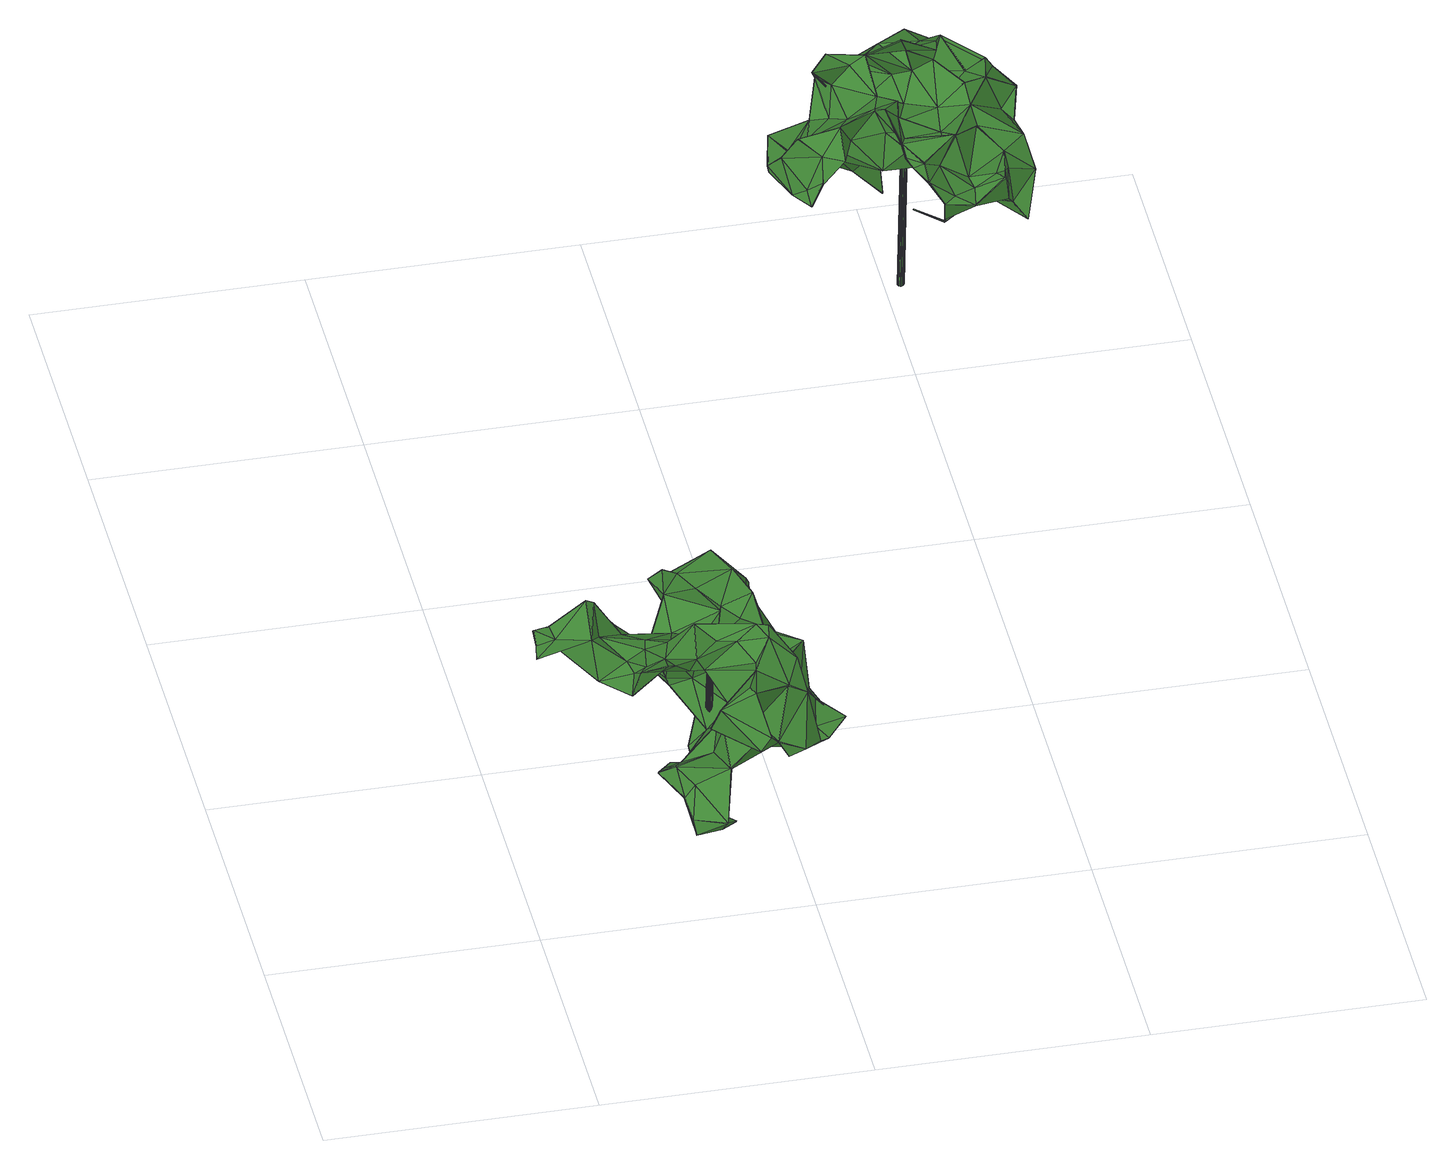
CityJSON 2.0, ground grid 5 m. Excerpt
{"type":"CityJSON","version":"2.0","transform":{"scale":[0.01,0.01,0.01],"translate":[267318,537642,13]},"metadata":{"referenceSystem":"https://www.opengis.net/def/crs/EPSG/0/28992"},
"CityObjects":{
"tree1":{"type":"SolitaryVegetationObject","attributes":{"gtid":631,"crown_width_m":4.65,"crown_median_z":16.26,"crown_r50_m":0.227,"crown_porosity":0.933,"trunk_H_m":2.82,"trunk_DBH_m":0.112,"trunk_radius_m":0.0561,"trunk_base_height_m":13.44,"original_gtid":"633"},"geometry":[{"type":"Solid","lod":"3","boundaries":[[[[0,1,2]],[[3,4,5]],[[6,7,8]],[[0,9,10]],[[11,12,13]],[[14,15,16]],[[17,18,19]],[[20,14,21]],[[22,23,24]],[[25,26,27]],[[28,29,30]],[[31,32,33]],[[34,6,35]],[[36,37,38]],[[39,40,23]],[[41,42,43]],[[44,45,46]],[[47,48,3]],[[47,3,5]],[[49,50,51]],[[52,50,49]],[[26,53,54]],[[55,6,34]],[[56,0,48]],[[56,9,0]],[[30,57,58]],[[59,58,57]],[[60,61,50]],[[62,63,10]],[[38,64,36]],[[62,10,9]],[[62,9,65]],[[66,67,68]],[[69,70,71]],[[69,71,72]],[[30,58,73]],[[30,73,28]],[[39,74,75]],[[76,77,37]],[[78,79,80]],[[81,68,1]],[[82,83,84]],[[85,83,82]],[[86,87,88]],[[89,35,32]],[[90,91,92]],[[93,92,91]],[[94,95,96]],[[64,97,36]],[[29,28,86]],[[98,99,100]],[[95,92,93]],[[59,85,24]],[[101,88,102]],[[31,8,103]],[[66,104,75]],[[105,75,104]],[[86,88,57]],[[86,57,29]],[[106,107,108]],[[109,98,110]],[[111,112,113]],[[95,93,96]],[[114,115,116]],[[107,117,118]],[[108,107,118]],[[119,19,18]],[[119,18,95]],[[23,74,39]],[[120,76,121]],[[120,121,122]],[[110,123,109]],[[21,124,20]],[[29,57,30]],[[125,124,126]],[[125,126,127]],[[77,76,120]],[[54,53,128]],[[82,55,24]],[[65,129,130]],[[65,130,62]],[[24,85,82]],[[70,19,52]],[[60,52,19]],[[131,132,127]],[[133,134,103]],[[133,103,8]],[[44,130,129]],[[75,105,135]],[[136,122,137]],[[72,138,139]],[[12,140,13]],[[141,140,12]],[[27,100,142]],[[11,143,5]],[[114,139,144]],[[86,39,87]],[[86,40,39]],[[145,146,147]],[[110,148,141]],[[73,149,28]],[[142,100,133]],[[23,58,59]],[[23,59,24]],[[145,78,63]],[[22,24,150]],[[136,137,151]],[[152,153,154]],[[155,156,4]],[[141,157,110]],[[142,133,8]],[[153,127,126]],[[10,158,0]],[[154,153,126]],[[89,76,36]],[[87,102,88]],[[24,97,64]],[[159,92,17]],[[160,47,161]],[[134,162,163]],[[134,163,164]],[[131,109,132]],[[75,135,87]],[[75,87,39]],[[154,126,124]],[[165,144,138]],[[166,167,13]],[[110,157,123]],[[38,77,120]],[[25,168,26]],[[169,147,146]],[[170,1,0]],[[81,171,66]],[[142,25,172]],[[173,174,175]],[[173,136,174]],[[173,175,4]],[[174,4,175]],[[0,2,48]],[[89,36,35]],[[63,80,10]],[[10,80,158]],[[51,151,32]],[[79,158,80]],[[86,28,149]],[[86,149,40]],[[67,176,177]],[[63,78,80]],[[127,43,131]],[[43,42,131]],[[68,156,1]],[[136,156,68]],[[46,62,130]],[[90,92,159]],[[25,142,168]],[[32,35,6]],[[48,2,3]],[[141,148,100]],[[83,168,142]],[[5,178,117]],[[171,79,78]],[[179,19,119]],[[116,180,114]],[[46,45,181]],[[6,8,33]],[[100,99,133]],[[81,170,171]],[[1,170,81]],[[70,52,182]],[[42,162,131]],[[159,139,90]],[[144,139,138]],[[170,0,158]],[[172,25,27]],[[106,12,107]],[[176,66,75]],[[128,147,169]],[[128,169,54]],[[90,123,157]],[[109,99,98]],[[68,183,66]],[[83,142,7]],[[49,32,184]],[[49,51,32]],[[61,174,136]],[[110,98,148]],[[98,100,148]],[[27,45,185]],[[181,45,27]],[[152,163,153]],[[164,163,152]],[[142,172,27]],[[179,94,118]],[[112,14,186]],[[112,15,14]],[[14,20,186]],[[179,117,178]],[[20,124,186]],[[125,112,186]],[[125,186,124]],[[108,91,106]],[[101,147,83]],[[85,101,83]],[[101,85,88]],[[128,83,147]],[[8,7,142]],[[129,65,161]],[[176,67,66]],[[60,50,52]],[[187,182,49]],[[52,49,182]],[[53,26,168]],[[184,32,31]],[[54,169,26]],[[167,185,188]],[[155,4,3]],[[154,189,152]],[[46,130,44]],[[89,121,76]],[[134,164,184]],[[132,109,111]],[[120,177,190]],[[50,61,136]],[[137,121,151]],[[137,122,121]],[[68,122,136]],[[41,43,153]],[[127,153,43]],[[32,151,121]],[[89,32,121]],[[162,42,41]],[[76,37,36]],[[38,37,77]],[[165,191,164]],[[22,150,192]],[[3,2,156]],[[193,31,194]],[[193,184,31]],[[56,48,47]],[[120,122,177]],[[5,143,47]],[[114,144,152]],[[123,90,139]],[[164,152,144]],[[164,144,165]],[[145,26,169]],[[145,63,26]],[[26,181,27]],[[145,104,171]],[[171,104,66]],[[60,178,61]],[[174,61,178]],[[174,178,5]],[[162,195,131]],[[134,195,162]],[[160,161,65]],[[134,133,195]],[[171,170,158]],[[135,102,87]],[[103,134,194]],[[46,181,196]],[[167,161,47]],[[19,178,60]],[[179,178,19]],[[187,191,182]],[[17,69,139]],[[159,17,139]],[[72,182,191]],[[72,139,69]],[[138,191,165]],[[72,191,138]],[[164,191,184]],[[49,184,191]],[[49,191,187]],[[112,116,115]],[[116,112,111]],[[70,69,19]],[[19,69,17]],[[117,179,118]],[[108,118,94]],[[11,5,107]],[[38,120,192]],[[11,107,12]],[[102,105,101]],[[135,105,102]],[[6,33,32]],[[171,158,79]],[[31,33,8]],[[21,189,124]],[[171,78,145]],[[14,189,21]],[[16,189,14]],[[101,105,104]],[[141,100,140]],[[184,194,134]],[[193,194,184]],[[155,3,156]],[[83,7,84]],[[64,38,150]],[[64,150,24]],[[1,156,2]],[[36,97,35]],[[55,97,24]],[[34,97,55]],[[35,97,34]],[[125,113,112]],[[82,197,55]],[[84,7,197]],[[84,197,82]],[[96,93,91]],[[189,16,115]],[[189,115,114]],[[15,112,115]],[[15,115,16]],[[169,146,145]],[[96,108,94]],[[59,57,88]],[[59,88,85]],[[62,196,63]],[[62,46,196]],[[182,72,71]],[[182,71,70]],[[101,104,147]],[[68,81,183]],[[40,149,23]],[[58,149,73]],[[23,149,58]],[[106,91,90]],[[167,47,143]],[[13,143,11]],[[167,143,13]],[[100,27,166]],[[140,100,166]],[[124,189,154]],[[140,166,13]],[[67,177,122]],[[145,147,104]],[[9,160,65]],[[188,129,161]],[[188,161,167]],[[47,160,56]],[[56,160,9]],[[131,195,109]],[[109,195,133]],[[99,109,133]],[[68,67,122]],[[108,96,91]],[[38,192,150]],[[55,197,6]],[[7,6,197]],[[111,113,132]],[[173,4,136]],[[63,181,26]],[[196,181,63]],[[103,194,31]],[[190,177,176]],[[53,168,128]],[[83,128,168]],[[92,95,18]],[[92,18,17]],[[156,136,4]],[[152,189,114]],[[153,163,41]],[[139,114,180]],[[139,180,123]],[[123,180,116]],[[41,163,162]],[[107,5,117]],[[166,185,167]],[[174,5,4]],[[12,198,141]],[[141,198,157]],[[12,157,198]],[[157,12,106]],[[66,183,81]],[[157,106,90]],[[123,199,109]],[[116,199,123]],[[111,199,116]],[[50,151,51]],[[136,151,50]],[[111,109,199]],[[22,74,23]],[[176,74,190]],[[22,190,74]],[[75,74,176]],[[27,185,166]],[[22,192,190]],[[190,192,120]],[[94,119,95]],[[94,179,119]],[[127,113,125]],[[127,132,113]],[[188,185,45]],[[129,45,44]],[[188,45,129]],[[200,201,202]],[[200,202,203]],[[203,202,204]],[[203,204,205]],[[202,201,206]],[[202,206,204]],[[204,206,207]],[[204,207,205]],[[206,201,208]],[[206,208,207]],[[207,208,209]],[[207,209,205]],[[208,201,210]],[[208,210,209]],[[209,210,211]],[[209,211,205]],[[210,201,212]],[[210,212,211]],[[211,212,213]],[[211,213,205]],[[212,201,214]],[[212,214,213]],[[213,214,215]],[[213,215,205]],[[214,201,216]],[[214,216,215]],[[215,216,217]],[[215,217,205]],[[216,201,218]],[[216,218,217]],[[217,218,219]],[[217,219,205]],[[218,201,220]],[[218,220,219]],[[219,220,221]],[[219,221,205]],[[220,201,222]],[[220,222,221]],[[221,222,223]],[[221,223,205]],[[222,201,224]],[[222,224,223]],[[223,224,225]],[[223,225,205]],[[224,201,226]],[[224,226,225]],[[225,226,227]],[[225,227,205]],[[226,201,228]],[[226,228,227]],[[227,228,229]],[[227,229,205]],[[228,201,230]],[[228,230,229]],[[229,230,231]],[[229,231,205]],[[230,201,232]],[[230,232,231]],[[231,232,233]],[[231,233,205]],[[232,201,234]],[[232,234,233]],[[233,234,235]],[[233,235,205]],[[234,201,236]],[[234,236,235]],[[235,236,237]],[[235,237,205]],[[236,201,238]],[[236,238,237]],[[237,238,239]],[[237,239,205]],[[238,201,240]],[[238,240,239]],[[239,240,241]],[[239,241,205]],[[240,201,242]],[[240,242,241]],[[241,242,243]],[[241,243,205]],[[242,201,244]],[[242,244,243]],[[243,244,245]],[[243,245,205]],[[244,201,246]],[[244,246,245]],[[245,246,247]],[[245,247,205]],[[246,201,248]],[[246,248,247]],[[247,248,249]],[[247,249,205]],[[248,201,200]],[[248,200,249]],[[249,200,203]],[[249,203,205]]]]}]},
"tree2":{"type":"SolitaryVegetationObject","attributes":{"gtid":565,"crown_width_m":4.25,"crown_median_z":16.93,"crown_r50_m":0.234,"crown_porosity":0.926,"trunk_H_m":3.32,"trunk_DBH_m":0.114,"trunk_radius_m":0.0568,"trunk_base_height_m":13.61,"original_gtid":"567"},"geometry":[{"type":"Solid","lod":"3","boundaries":[[[[250,251,252]],[[253,254,255]],[[256,257,258]],[[259,260,261]],[[262,263,264]],[[265,266,267]],[[268,269,270]],[[271,272,273]],[[274,275,276]],[[274,276,266]],[[266,277,278]],[[279,278,277]],[[280,281,282]],[[283,284,265]],[[267,266,278]],[[285,286,287]],[[288,255,289]],[[290,289,255]],[[291,292,293]],[[294,295,296]],[[297,270,298]],[[298,299,297]],[[300,301,302]],[[303,304,257]],[[305,306,307]],[[256,308,303]],[[309,310,311]],[[253,255,282]],[[312,313,314]],[[283,265,267]],[[315,310,309]],[[316,283,317]],[[318,319,320]],[[251,319,318]],[[321,260,322]],[[323,324,315]],[[285,325,326]],[[327,328,311]],[[310,327,311]],[[329,330,331]],[[332,333,334]],[[335,336,337]],[[338,339,283]],[[338,283,316]],[[340,341,342]],[[329,314,343]],[[329,343,344]],[[345,346,347]],[[348,347,346]],[[311,328,349]],[[350,351,328]],[[289,302,352]],[[274,353,275]],[[266,353,274]],[[354,355,356]],[[278,357,283]],[[278,358,357]],[[261,260,321]],[[359,360,361]],[[356,280,362]],[[363,329,344]],[[364,329,363]],[[364,363,344]],[[293,365,291]],[[278,283,267]],[[366,367,335]],[[368,254,369]],[[370,371,372]],[[373,309,374]],[[375,351,350]],[[341,309,342]],[[376,290,254]],[[377,378,379]],[[268,380,269]],[[381,270,269]],[[256,303,257]],[[382,279,277]],[[332,383,384]],[[264,385,262]],[[269,380,386]],[[387,388,389]],[[295,390,391]],[[392,393,394]],[[334,333,395]],[[396,397,392]],[[398,296,321]],[[294,296,398]],[[368,293,292]],[[290,368,292]],[[399,333,400]],[[399,400,273]],[[395,399,366]],[[399,395,333]],[[401,325,287]],[[278,402,358]],[[331,403,404]],[[295,261,321]],[[280,405,345]],[[406,364,407]],[[408,409,410]],[[299,270,411]],[[412,344,343]],[[413,414,282]],[[395,335,415]],[[416,400,417]],[[381,360,411]],[[308,418,303]],[[389,419,316]],[[299,415,270]],[[370,420,371]],[[297,268,270]],[[380,268,297]],[[341,421,288]],[[304,303,305]],[[328,327,350]],[[280,322,281]],[[337,250,422]],[[334,395,411]],[[298,270,415]],[[360,423,424]],[[277,276,425]],[[425,382,277]],[[426,348,346]],[[371,426,346]],[[350,427,428]],[[374,352,302]],[[429,366,399]],[[307,304,305]],[[351,421,349]],[[287,385,401]],[[263,430,291]],[[264,401,385]],[[428,427,431]],[[273,400,271]],[[432,433,434]],[[289,352,341]],[[298,435,330]],[[275,285,436]],[[337,431,427]],[[437,318,320]],[[429,337,336]],[[409,438,423]],[[361,388,439]],[[388,361,440]],[[441,442,373]],[[408,438,409]],[[389,440,443]],[[389,388,440]],[[409,387,410]],[[409,379,387]],[[444,260,259]],[[250,252,422]],[[445,430,446]],[[262,446,430]],[[431,429,447]],[[379,409,423]],[[275,396,286]],[[275,286,285]],[[286,396,392]],[[429,273,272]],[[399,273,429]],[[349,421,340]],[[280,255,362]],[[280,282,255]],[[381,361,360]],[[429,336,448]],[[313,449,324]],[[323,314,313]],[[323,313,324]],[[282,414,253]],[[450,406,440]],[[337,422,335]],[[424,423,451]],[[328,351,349]],[[291,344,412]],[[252,335,422]],[[365,452,264]],[[411,395,453]],[[299,386,297]],[[271,400,416]],[[327,427,350]],[[424,451,384]],[[295,294,451]],[[384,451,294]],[[275,436,276]],[[309,373,442]],[[309,442,315]],[[323,442,441]],[[454,262,385]],[[454,445,262]],[[298,330,448]],[[318,455,403]],[[456,403,455]],[[272,271,457]],[[366,450,453]],[[451,438,295]],[[298,335,252]],[[454,458,445]],[[298,415,335]],[[365,264,263]],[[291,365,263]],[[364,406,448]],[[450,448,406]],[[291,430,344]],[[282,444,413]],[[281,444,282]],[[404,312,331]],[[376,368,290]],[[302,289,300]],[[275,353,396]],[[405,288,421]],[[333,459,400]],[[395,366,335]],[[322,280,345]],[[382,261,295]],[[295,391,382]],[[340,421,341]],[[460,343,314]],[[461,343,460]],[[257,304,307]],[[255,288,362]],[[322,462,321]],[[262,430,263]],[[351,375,421]],[[302,373,374]],[[280,288,405]],[[280,355,288]],[[280,356,355]],[[451,423,438]],[[371,346,372]],[[405,346,345]],[[326,368,436]],[[326,436,285]],[[283,357,317]],[[382,259,261]],[[382,425,259]],[[411,270,381]],[[398,384,294]],[[463,458,434]],[[381,269,361]],[[359,361,439]],[[321,296,295]],[[358,382,391]],[[278,279,382]],[[358,391,357]],[[412,343,461]],[[276,277,266]],[[317,410,464]],[[317,464,316]],[[317,408,410]],[[456,465,404]],[[290,300,289]],[[290,460,300]],[[435,252,318]],[[435,298,252]],[[251,318,252]],[[393,392,397]],[[288,355,362]],[[354,362,355]],[[362,354,356]],[[397,338,433]],[[338,397,339]],[[331,314,329]],[[375,466,421]],[[411,453,299]],[[467,468,469]],[[309,341,352]],[[266,265,353]],[[289,341,288]],[[426,420,370]],[[413,259,425]],[[310,315,449]],[[322,470,417]],[[331,312,314]],[[382,402,278]],[[471,394,432]],[[472,310,449]],[[472,327,310]],[[437,473,319]],[[444,281,260]],[[384,398,332]],[[413,444,259]],[[320,319,473]],[[314,323,474]],[[316,419,338]],[[309,352,374]],[[306,475,258]],[[418,475,306]],[[373,302,441]],[[323,302,474]],[[441,302,323]],[[329,364,330]],[[448,330,364]],[[432,454,471]],[[454,432,434]],[[312,472,449]],[[322,345,470]],[[424,476,360]],[[424,383,476]],[[396,339,397]],[[433,393,397]],[[473,437,320]],[[464,477,389]],[[389,477,387]],[[379,378,387]],[[393,433,432]],[[301,460,314]],[[301,300,460]],[[301,314,474]],[[418,478,475]],[[478,258,475]],[[474,302,301]],[[353,265,284]],[[353,284,396]],[[429,431,337]],[[272,447,429]],[[325,401,479]],[[447,272,480]],[[457,466,272]],[[454,434,458]],[[443,481,445]],[[321,462,398]],[[453,450,440]],[[255,254,290]],[[376,254,368]],[[457,271,426]],[[287,325,285]],[[405,372,482]],[[420,426,371]],[[384,383,424]],[[308,256,478]],[[308,478,418]],[[318,403,435]],[[479,401,452]],[[479,452,293]],[[316,464,389]],[[426,370,457]],[[332,398,483]],[[439,378,377]],[[416,417,426]],[[417,462,322]],[[404,403,456]],[[429,450,366]],[[448,450,429]],[[312,465,472]],[[348,417,470]],[[369,276,436]],[[369,436,368]],[[368,326,293]],[[432,394,393]],[[305,303,306]],[[418,306,303]],[[257,307,306]],[[257,306,258]],[[379,423,360]],[[407,364,344]],[[453,367,366]],[[395,367,453]],[[392,394,286]],[[360,377,379]],[[390,484,317]],[[385,471,454]],[[471,385,287]],[[410,477,464]],[[350,480,375]],[[466,375,480]],[[466,480,272]],[[404,465,312]],[[413,425,414]],[[383,332,334]],[[322,260,281]],[[323,315,442]],[[416,426,271]],[[345,348,470]],[[359,439,377]],[[359,377,360]],[[324,449,315]],[[347,348,345]],[[396,284,339]],[[283,339,284]],[[312,449,313]],[[383,334,476]],[[372,346,482]],[[411,360,476]],[[411,476,334]],[[457,370,372]],[[405,482,346]],[[484,295,485]],[[484,485,317]],[[390,295,484]],[[311,342,309]],[[311,349,342]],[[340,342,349]],[[380,297,386]],[[417,348,426]],[[465,456,427]],[[337,427,456]],[[337,456,250]],[[250,455,251]],[[456,455,250]],[[319,251,455]],[[437,455,318]],[[319,455,437]],[[291,461,292]],[[291,412,461]],[[290,461,460]],[[290,292,461]],[[438,485,295]],[[357,390,317]],[[391,390,357]],[[317,485,408]],[[438,408,485]],[[453,440,361]],[[326,325,479]],[[326,479,293]],[[453,361,299]],[[269,386,361]],[[386,299,361]],[[434,433,338]],[[293,452,365]],[[338,463,434]],[[463,419,458]],[[417,400,459]],[[332,459,333]],[[417,459,332]],[[387,477,410]],[[256,258,478]],[[471,287,394]],[[286,394,287]],[[448,367,298]],[[298,367,299]],[[415,299,367]],[[447,480,428]],[[336,367,448]],[[335,367,336]],[[443,445,458]],[[443,458,389]],[[435,403,330]],[[331,330,403]],[[440,406,443]],[[372,466,457]],[[350,428,480]],[[372,405,466]],[[421,466,405]],[[395,415,367]],[[417,483,462]],[[398,462,483]],[[447,428,431]],[[332,483,417]],[[276,369,425]],[[369,254,425]],[[414,425,254]],[[414,254,253]],[[463,338,419]],[[468,486,469]],[[467,469,486]],[[467,486,468]],[[406,407,443]],[[407,487,443]],[[487,445,481]],[[382,358,402]],[[427,327,488]],[[472,488,327]],[[465,488,472]],[[427,488,465]],[[487,481,443]],[[419,389,458]],[[401,264,452]],[[262,445,446]],[[487,430,445]],[[407,430,487]],[[407,344,430]],[[387,378,388]],[[388,378,439]],[[489,490,491]],[[489,491,492]],[[492,491,493]],[[492,493,494]],[[491,490,495]],[[491,495,493]],[[493,495,496]],[[493,496,494]],[[495,490,497]],[[495,497,496]],[[496,497,498]],[[496,498,494]],[[497,490,499]],[[497,499,498]],[[498,499,500]],[[498,500,494]],[[499,490,501]],[[499,501,500]],[[500,501,502]],[[500,502,494]],[[501,490,503]],[[501,503,502]],[[502,503,504]],[[502,504,494]],[[503,490,505]],[[503,505,504]],[[504,505,506]],[[504,506,494]],[[505,490,507]],[[505,507,506]],[[506,507,508]],[[506,508,494]],[[507,490,509]],[[507,509,508]],[[508,509,510]],[[508,510,494]],[[509,490,511]],[[509,511,510]],[[510,511,512]],[[510,512,494]],[[511,490,513]],[[511,513,512]],[[512,513,514]],[[512,514,494]],[[513,490,515]],[[513,515,514]],[[514,515,516]],[[514,516,494]],[[515,490,517]],[[515,517,516]],[[516,517,518]],[[516,518,494]],[[517,490,519]],[[517,519,518]],[[518,519,520]],[[518,520,494]],[[519,490,521]],[[519,521,520]],[[520,521,522]],[[520,522,494]],[[521,490,523]],[[521,523,522]],[[522,523,524]],[[522,524,494]],[[523,490,525]],[[523,525,524]],[[524,525,526]],[[524,526,494]],[[525,490,527]],[[525,527,526]],[[526,527,528]],[[526,528,494]],[[527,490,529]],[[527,529,528]],[[528,529,530]],[[528,530,494]],[[529,490,531]],[[529,531,530]],[[530,531,532]],[[530,532,494]],[[531,490,533]],[[531,533,532]],[[532,533,534]],[[532,534,494]],[[533,490,535]],[[533,535,534]],[[534,535,536]],[[534,536,494]],[[535,490,537]],[[535,537,536]],[[536,537,538]],[[536,538,494]],[[537,490,489]],[[537,489,538]],[[538,489,492]],[[538,492,494]]]]}]}
},
"vertices":[
[454,498,431],[417,423,408],[475,424,429],[491,389,366],[485,328,344],[554,362,356],[303,340,384],[311,388,291],[354,370,298],[490,552,366],[429,562,430],[560,376,266],[503,350,213],[492,409,223],[357,124,143],[385,142,142],[386,142,144],[518,170,262],[552,204,249],[532,220,349],[308,113,145],[358,84,184],[226,324,388],[168,352,423],[179,342,338],[326,477,304],[340,531,268],[396,450,289],[79,427,405],[78,428,403],[77,397,391],[419,333,352],[352,255,400],[357,338,376],[235,296,380],[269,302,392],[275,253,410],[278,216,447],[236,250,416],[186,420,455],[170,413,467],[283,175,257],[269,201,236],[256,195,234],[449,534,282],[459,505,288],[443,542,299],[521,445,321],[485,427,396],[437,216,414],[473,271,442],[443,246,408],[496,209,378],[310,522,267],[309,523,268],[227,325,379],[471,463,364],[114,399,380],[72,366,386],[115,397,381],[520,255,402],[478,301,447],[423,596,343],[359,574,359],[222,261,359],[499,567,343],[329,426,361],[317,373,387],[395,350,394],[469,172,285],[494,209,377],[430,190,323],[445,120,334],[77,397,393],[188,384,405],[236,417,379],[293,222,442],[278,217,449],[311,547,395],[332,520,432],[340,547,398],[418,428,395],[215,382,354],[280,437,299],[286,426,338],[192,400,336],[108,436,402],[206,446,407],[158,440,364],[323,244,411],[495,204,245],[549,234,258],[552,204,247],[568,213,246],[609,255,258],[569,212,248],[608,254,257],[224,262,358],[338,324,183],[337,323,185],[369,388,232],[228,449,377],[210,447,402],[414,330,261],[286,428,338],[229,448,379],[507,293,264],[559,338,268],[571,275,272],[335,274,185],[393,295,207],[309,234,215],[342,150,168],[293,179,222],[379,149,255],[343,149,169],[360,179,230],[539,318,289],[572,275,274],[549,234,260],[285,276,420],[338,254,426],[352,343,438],[401,235,239],[302,117,177],[293,149,204],[293,147,205],[255,195,232],[303,492,268],[481,531,273],[444,543,299],[287,240,217],[286,239,215],[370,322,217],[374,254,277],[211,446,402],[458,314,443],[385,308,421],[424,109,314],[469,171,283],[452,359,265],[399,326,213],[317,389,274],[488,395,283],[414,139,303],[345,484,346],[324,478,306],[288,466,299],[368,329,201],[113,405,396],[233,296,381],[419,295,424],[377,150,255],[283,173,256],[313,152,227],[489,389,364],[448,402,392],[446,266,229],[360,526,415],[488,174,247],[476,506,284],[490,501,274],[301,212,236],[359,208,251],[372,185,318],[336,126,367],[441,417,271],[497,471,274],[305,492,269],[312,515,282],[390,510,389],[328,488,401],[339,460,317],[420,295,422],[505,296,365],[469,272,353],[269,369,396],[301,334,411],[507,295,365],[555,268,297],[384,181,260],[375,476,325],[424,155,410],[358,404,327],[397,215,330],[438,448,284],[308,115,146],[415,164,417],[488,501,273],[359,86,184],[262,339,398],[363,167,373],[250,272,410],[462,262,327],[434,298,280],[308,236,217],[422,546,356],[285,362,384],[482,334,259],[367,237,245],[381,345,44],[375,345,44],[380,346,44],[386,339,326],[386,340,326],[380,339,326],[380,348,44],[385,341,326],[379,349,44],[384,342,326],[378,350,44],[383,343,326],[377,350,44],[382,344,326],[375,351,44],[380,344,326],[374,351,44],[379,344,326],[372,350,44],[377,344,327],[371,349,44],[376,343,327],[370,348,44],[375,342,326],[370,347,44],[375,340,326],[369,345,44],[374,339,326],[370,344,44],[375,337,326],[370,342,44],[375,336,326],[371,341,44],[376,335,326],[372,340,44],[377,334,326],[373,340,44],[378,333,326],[375,339,44],[380,333,326],[376,340,44],[381,333,326],[378,340,44],[383,334,326],[379,341,44],[384,335,326],[380,342,44],[385,336,326],[380,343,44],[385,337,326],
[886,1824,484],[873,1787,522],[909,1836,522],[1030,1759,393],[1040,1730,402],[985,1750,359],[1134,1758,194],[1115,1786,157],[1124,1772,192],[1110,1812,266],[1082,1854,311],[1112,1814,265],[1036,1592,437],[1008,1616,437],[1014,1585,437],[1227,1608,274],[1179,1678,273],[1241,1674,257],[1031,1771,583],[1101,1799,528],[1044,1793,543],[927,1932,391],[930,1870,365],[946,1905,428],[1178,1642,351],[1135,1609,344],[1147,1698,302],[1168,1704,264],[1207,1690,274],[1169,1706,264],[985,1842,314],[1049,1845,334],[1046,1795,361],[1251,1659,344],[1203,1623,306],[1071,1587,313],[1120,1552,360],[1065,1552,372],[943,1766,308],[909,1713,375],[982,1697,353],[1005,1646,446],[1022,1666,414],[1026,1636,406],[1145,1879,391],[1170,1827,329],[1101,1828,341],[1030,1770,582],[978,1825,517],[1044,1792,541],[914,1697,400],[903,1643,426],[864,1645,380],[1113,1784,156],[1067,1834,155],[1067,1832,155],[1113,1785,158],[1067,1833,157],[1132,1757,194],[817,1691,330],[784,1749,357],[787,1749,343],[851,1723,424],[830,1697,448],[902,1683,472],[803,1720,392],[1237,1692,399],[1235,1763,378],[875,1787,521],[882,1718,541],[884,1718,541],[1084,1856,311],[1025,1869,313],[865,1663,427],[828,1696,448],[1064,1554,372],[1083,1621,369],[803,1835,359],[806,1839,335],[971,1713,480],[985,1763,469],[925,1732,451],[1071,1930,405],[1023,1910,453],[1067,1913,496],[957,1834,507],[949,1822,500],[914,1818,467],[1194,1658,393],[1195,1627,378],[851,1753,366],[883,1731,363],[819,1723,341],[971,1711,478],[984,1684,498],[984,1914,265],[978,1935,257],[979,1936,256],[980,1935,257],[846,1778,292],[834,1843,352],[846,1837,320],[841,1665,355],[1201,1623,306],[1001,1785,236],[1000,1786,236],[1001,1787,236],[1221,1717,348],[1219,1717,348],[1097,1858,441],[1126,1883,496],[1097,1805,503],[1001,1786,237],[985,1686,497],[1012,1708,495],[1007,1616,435],[1031,1851,447],[978,1826,516],[1074,1672,370],[1075,1674,370],[986,1913,347],[982,1915,266],[924,1888,270],[840,1634,342],[841,1635,341],[875,1840,341],[1050,1701,412],[1164,1852,433],[1186,1783,467],[1199,1841,465],[1032,1769,582],[1107,1827,526],[1140,1739,309],[1086,1887,431],[1139,1924,397],[1038,1562,418],[1045,1791,542],[1188,1783,468],[1144,1758,479],[1148,1728,452],[1165,1788,350],[1149,1760,335],[1178,1565,404],[1176,1566,404],[1120,1553,362],[1012,1876,500],[1187,1585,342],[1183,1598,395],[1104,1889,385],[981,1899,431],[961,1919,416],[1036,1561,418],[1140,1739,311],[914,1816,467],[901,1773,426],[925,1888,269],[1018,1727,434],[1010,1697,468],[1249,1811,418],[1211,1837,448],[1248,1809,418],[1080,1842,520],[1000,1676,450],[1100,1826,341],[1120,1768,366],[979,1827,518],[957,1950,352],[1015,1943,359],[1122,1770,192],[1154,1698,426],[986,1915,346],[895,1820,331],[909,1837,520],[1166,1854,432],[1155,1909,431],[1110,1736,320],[957,1948,351],[869,1790,416],[878,1810,363],[958,1815,412],[1007,1646,446],[934,1799,428],[1126,1589,372],[1167,1596,394],[1121,1618,376],[949,1821,501],[1109,1647,359],[883,1717,540],[1161,1823,402],[1111,1805,416],[1093,1747,440],[863,1647,381],[839,1665,356],[1086,1689,429],[1085,1837,326],[1102,1645,453],[1039,1609,427],[927,1801,367],[987,1764,468],[804,1722,393],[1039,1785,429],[1159,1878,404],[1015,1586,435],[1062,1824,470],[1068,1613,413],[874,1787,520],[886,1822,484],[930,1871,363],[1103,1645,451],[1036,1909,395],[927,1709,420],[988,1702,434],[1038,1878,377],[1152,1698,424],[1214,1779,394],[868,1788,416],[908,1849,347],[1112,1736,321],[1178,1751,382],[1107,1740,406],[984,1915,266],[1086,1567,377],[828,1748,374],[883,1716,542],[903,1642,427],[1123,1771,193],[1107,1892,486],[1187,1782,466],[1133,1758,195],[1039,1608,425],[908,1849,349],[1084,1660,427],[923,1888,269],[1038,1908,394],[1200,1772,383],[1214,1780,392],[1182,1675,380],[1015,1667,442],[835,1812,338],[1031,1745,61],[1025,1745,61],[1030,1747,61],[1042,1767,393],[1042,1768,392],[1037,1766,393],[1030,1748,61],[1041,1770,392],[1029,1749,61],[1041,1771,392],[1028,1750,60],[1039,1772,392],[1026,1751,61],[1038,1772,392],[1025,1751,61],[1036,1772,392],[1023,1750,61],[1035,1772,393],[1022,1750,61],[1034,1771,393],[1021,1749,61],[1032,1770,393],[1020,1748,61],[1032,1769,393],[1019,1746,61],[1031,1768,393],[1019,1745,61],[1031,1766,393],[1020,1743,61],[1031,1765,393],[1020,1742,61],[1032,1763,393],[1021,1741,61],[1033,1762,393],[1023,1740,61],[1034,1761,393],[1024,1739,61],[1036,1761,393],[1025,1739,61],[1037,1761,393],[1027,1740,61],[1039,1761,393],[1028,1740,61],[1040,1762,393],[1029,1741,61],[1041,1763,393],[1030,1742,61],[1042,1764,393],[1030,1744,61],[1042,1765,393]
]}
